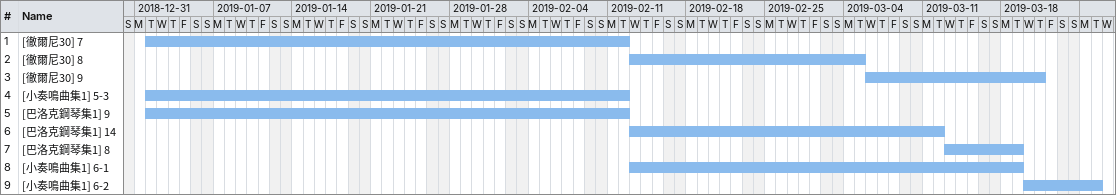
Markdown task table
| ID | Task | Start | Finish |
|---|---|---|---|
| 1 | [徹爾尼30] 7 | 2019-01-01 | 2019-02-12 |
| 2 | [徹爾尼30] 8 | 2019-02-13 | 2019-03-05 |
| 3 | [徹爾尼30] 9 | 2019-03-06 | 2019-03-21 |
| 4 | [小奏鳴曲集1] 5-3 | 2019-01-01 | 2019-02-12 |
| 5 | [巴洛克鋼琴集1] 9 | 2019-01-01 | 2019-02-12 |
| 6 | [巴洛克鋼琴集1] 14 | 2019-02-13 | 2019-03-12 |
| 7 | [巴洛克鋼琴集1] 8 | 2019-03-13 | 2019-03-19 |
| 8 | [小奏鳴曲集1] 6-1 | 2019-02-13 | 2019-03-19 |
| 9 | [小奏鳴曲集1] 6-2 | 2019-03-20 | 2019-03-26 |
